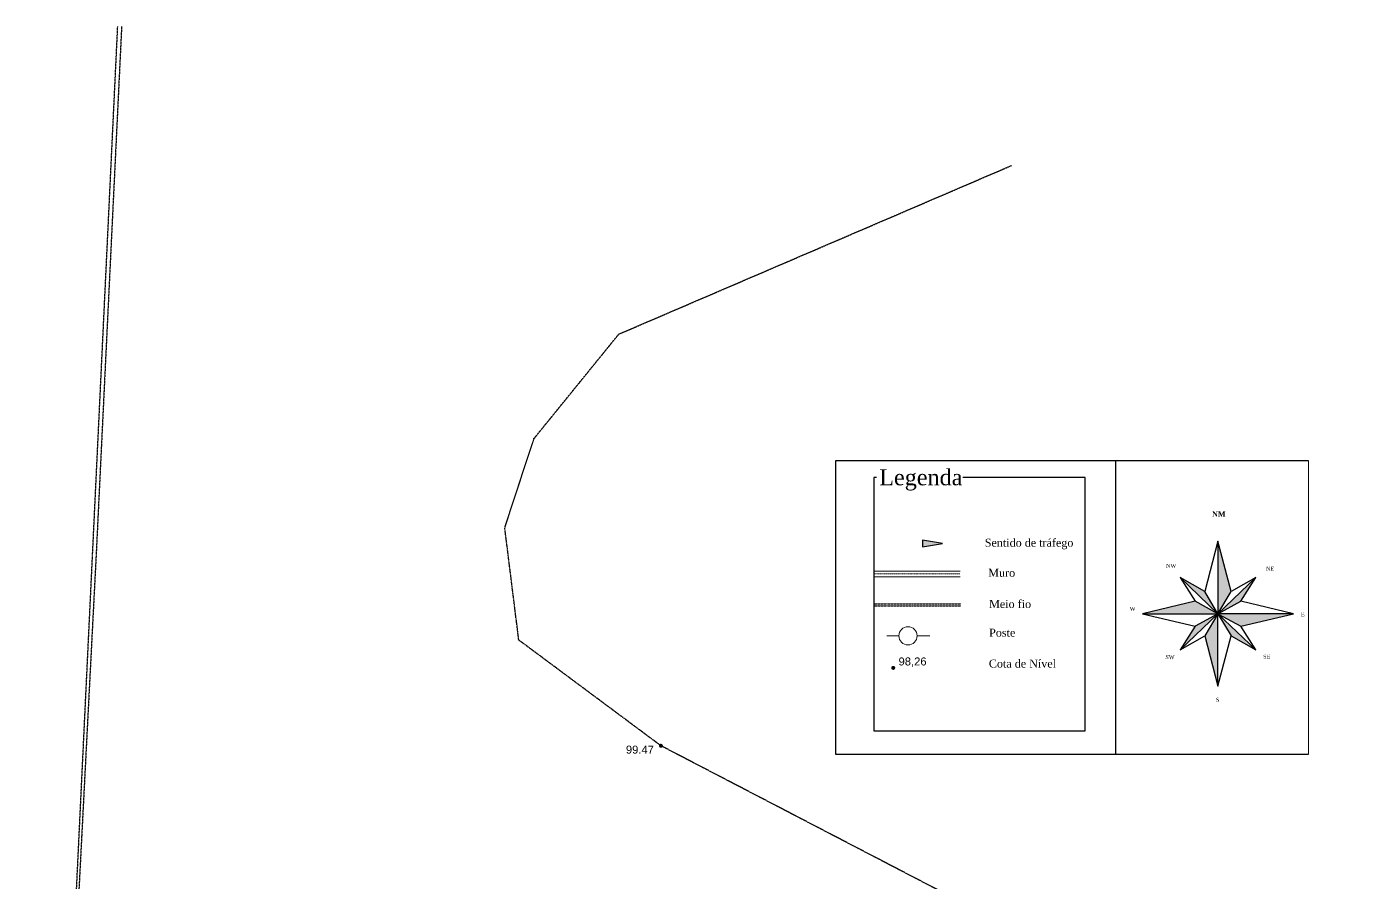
# Model space of a CAD drawing. Header units: centimetres. Extents: x -48696 to 156237, y -5617 to 29024.
# Drawn here: x -3146 to 162, y 4471 to 6608 of the extents above; entities that cross this region are included whole.
import ezdxf
from ezdxf.enums import TextEntityAlignment as Align

# ---------------------------------------------------------------- set-up
doc = ezdxf.new("R2010")
doc.units = ezdxf.units.CM
doc.linetypes.add('DASHDOT2', pattern=[0.5, 0.25, -0.125, 0, -0.125])
doc.linetypes.add('DASHED2', pattern=[0.375, 0.25, -0.125])
for name, color, linetype in [('01', 1, 'Continuous'), ('FOLHA', 7, 'Continuous'), ('MEIO_FIO', 7, 'Continuous'), ('NOMES', 7, 'Continuous')]:
    doc.layers.add(name, color=color, linetype=linetype)
for name, color, linetype, lineweight in [('COTAS', 7, 'Continuous', 0), ('LEGENDA', 7, 'Continuous', 0), ('MURO', 3, 'Continuous', 0), ('POSTE', 3, 'Continuous', 0)]:
    doc.layers.add(name, color=color, linetype=linetype, lineweight=lineweight)
doc.styles.add('PONTOS_DADOS', font='arial.ttf')
doc.styles.add('STYLE1', font='times.ttf')
doc.styles.add('STYLE136', font='timesbd.ttf')

msp = doc.modelspace()

# ---------------------------------------------------------------- hatches: boundary and pattern name
at = {"layer": 'FOLHA'}
for points in [[(-169.38168, 5323.27797), (-169.38168, 5142.11113), (-136.62763, 5197.24887)], [(-263.54956, 5232.69455), (-169.38168, 5142.11113), (-202.13573, 5197.24887)], [(-75.21379, 5232.69455), (-169.38168, 5142.11113), (-112.0621, 5173.61841)], [(-357.71745, 5142.11113), (-169.38168, 5142.11113), (-226.70126, 5173.61841)], [(-263.54956, 5051.52772), (-169.38168, 5142.11113), (-226.70126, 5110.60386)], [(-169.38168, 4960.9443), (-169.38168, 5142.11113), (-202.13573, 5086.9734)], [(18.95409, 5142.11113), (-169.38168, 5142.11113), (-112.0621, 5110.60386)], [(-75.21379, 5051.52772), (-169.38168, 5142.11113), (-136.62763, 5086.9734)]]:
    msp.add_hatch(color=1, dxfattribs=at).paths.add_polyline_path(points)
at = {"layer": 'NOMES'}
msp.add_hatch(color=7, dxfattribs=at).paths.add_polyline_path([(-907.34392, 5325.83103), (-907.37912, 5309.1644), (-857.36163, 5317.39211), (-857.36163, 5317.39211)], flags=0)

# ---------------------------------------------------------------- linework, layer by layer
at = {"color": 1}
for p, q in [((-1022.39802, 5482.54294), (-1029.00959, 5482.54294)), ((-1029.00959, 5482.54294), (-1029.00959, 4849.48821)), ((-501.22033, 5482.54294), (-806.69554, 5482.54294)), ((-501.22033, 4849.48821), (-501.22033, 5482.54294)), ((-1029.00959, 4849.48821), (-501.22033, 4849.48821))]:
    msp.add_line(p, q, dxfattribs=at)
at = {"layer": '01', "linetype": 'DASHED2'}
for points, elevation in [([(-3146.26302, 1449.26231), (-3125.26302, 1890.26231), (-3094.26302, 2615.26231), (-3082.26302, 2900.26231), (-3046.26302, 3759.26231), (-3023.26302, 4409.26231), (-2981.26302, 5286.26231), (-2918.30641, 6608.35105)], 9982), ([(-2908.58287, 6608.35105), (-2972.26302, 5289.26231), (-3017.26302, 4414.26231), (-3039.26302, 3761.26231), (-3073.26302, 2900.26231), (-3088.26302, 2622.26231), (-3117.26302, 1888.26231), (-3142.26302, 1442.26231)], 9866), ([(161.73698, 3874.26231), (-667.26302, 4347.26231), (-1561.26302, 4812.26231), (-1916.26302, 5076.26231), (-1951.26302, 5356.26231), (-1878.26302, 5579.26231), (-1666.26302, 5840.26231), (-685.26302, 6261.26231)], 9984)]:
    msp.add_lwpolyline(points, dxfattribs=dict(at, elevation=elevation))
at = {"layer": 'COTAS', "linetype": 'Continuous', "lineweight": 25}
for p, q in [((-1124.99074, 5523.48447), (-1124.99074, 4791.19263)), ((56.63939, 5523.48447), (-1124.99074, 5523.48447)), ((-425.49252, 5523.48447), (-425.49252, 4791.19263)), ((-1124.99074, 4791.19263), (56.63939, 4791.19262))]:
    msp.add_line(p, q, dxfattribs=at)
at = {"layer": 'COTAS'}
msp.add_line((56.63939, 5523.48447), (56.63939, 4791.19262), dxfattribs=at)
at = {"layer": 'COTAS', "color": 7, "const_width": 5}
msp.add_lwpolyline([(-983.25731, 5006.77567, 1), (-978.25731, 5006.77567, 1)], format="xyb", close=True, dxfattribs=at)
at = {"layer": 'COTAS', "color": 7, "const_width": 5, "elevation": 9984}
msp.add_lwpolyline([(-1563.76302, 4812.26231, 1), (-1558.76302, 4812.26231, 1)], format="xyb", close=True, dxfattribs=at)
at = {"layer": 'FOLHA', "color": 1}
for points in [[(-169.38168, 5323.27797), (-202.13573, 5197.24887)], [(-169.38168, 5142.11113), (-136.62763, 5197.24887), (-169.38168, 5323.27797), (-169.38168, 5142.11113)], [(-169.38168, 5142.11113), (-202.13573, 5197.24887), (-263.54956, 5232.69455), (-169.38168, 5142.11113)], [(-263.54956, 5232.69455), (-226.70126, 5173.61841)], [(-169.38168, 5142.11113), (-112.0621, 5173.61841), (-75.21379, 5232.69455), (-169.38168, 5142.11113)], [(-75.21379, 5232.69455), (-136.62763, 5197.24887)], [(-169.38168, 5142.11113), (-226.70126, 5173.61841), (-357.71745, 5142.11113), (-169.38168, 5142.11113)], [(18.95409, 5142.11113), (-112.0621, 5173.61841)], [(-357.71745, 5142.11113), (-226.70126, 5110.60386)], [(-169.38168, 5142.11113), (-226.70126, 5110.60386), (-263.54956, 5051.52772), (-169.38168, 5142.11113)], [(-169.38168, 5142.11113), (-202.13573, 5086.9734), (-169.38168, 4960.9443), (-169.38168, 5142.11113)], [(-169.38168, 5142.11113), (-112.0621, 5110.60386), (18.95409, 5142.11113), (-169.38168, 5142.11113)], [(-169.38168, 5142.11113), (-136.62763, 5086.9734), (-75.21379, 5051.52772), (-169.38168, 5142.11113)], [(-75.21379, 5051.52772), (-112.0621, 5110.60386)], [(-263.54956, 5051.52772), (-202.13573, 5086.9734)], [(-169.38168, 4960.9443), (-136.62763, 5086.9734)]]:
    msp.add_lwpolyline(points, dxfattribs=at)
at = {"layer": 'LEGENDA', "linetype": 'Continuous', "lineweight": 25}
msp.add_line((56.63939, 5523.48447), (-1124.99074, 5523.48447), dxfattribs=at)
at = {"layer": 'MEIO_FIO', "linetype": 'DASHED2'}
for points in [[(-1026.82597, 5166.59325), (-811.65348, 5166.59325)], [(-1026.82597, 5161.59325), (-811.65348, 5161.59325)]]:
    msp.add_lwpolyline(points, dxfattribs=at)
at = {"layer": 'MURO', "color": 3}
for points in [[(-1029.00959, 5248.48412), (-813.8371, 5248.48412)], [(-1029.00959, 5234.48412), (-813.8371, 5234.48412)]]:
    msp.add_lwpolyline(points, dxfattribs=at)
at = {"layer": 'MURO', "color": 1, "linetype": 'DASHDOT2'}
msp.add_lwpolyline([(-1029.00959, 5241.48412), (-813.8371, 5241.48412)], dxfattribs=at)
at = {"layer": 'NOMES', "color": 7}
msp.add_lwpolyline([(-907.34392, 5325.83103), (-907.37912, 5309.1644), (-857.36163, 5317.39211), (-857.36163, 5317.39211)], close=True, dxfattribs=at)
at = {"layer": 'POSTE', "color": 2}
msp.add_lwpolyline([(-921.14603, 5086.83621, 1), (-966.52633, 5086.83621, 1), (-921.14603, 5086.83621)], format="xyb", dxfattribs=at)
for points in [[(-966.52633, 5086.83621), (-997.13633, 5086.83621)], [(-921.03039, 5086.83621), (-889.07871, 5086.83621)]]:
    msp.add_lwpolyline(points, dxfattribs=at)

# ---------------------------------------------------------------- texts
at = {"layer": 'COTAS', "color": 7, "style": 'PONTOS_DADOS'}
msp.add_text('98,26', height=20, dxfattribs=at).set_placement((-897.51313, 5032.79442, -9825.97024), align=Align.TOP_RIGHT)
msp.add_text('99.47', height=20, dxfattribs=at).set_placement((-1613.67569, 4812.58609), align=Align.TOP_CENTER)
at = {"layer": 'FOLHA', "color": 1}
for s, height, style, p in [('NM', 13.25, 'STYLE136', (-150.39575, 5397.3917)), ('NW', 9.959641, 'STYLE1', (-273.80478, 5266.5223)), ('NE', 9.959641, 'STYLE1', (-29.12637, 5259.60881)), ('W', 9.95964, 'STYLE1', (-375.45214, 5159.11533)), ('E', 9.95964, 'STYLE1', (47.05096, 5145.77947)), ('SW', 9.959641, 'STYLE1', (-277.90687, 5038.68719)), ('SE', 9.959641, 'STYLE1', (-38.75204, 5040.04684)), ('S', 9.95964, 'STYLE1', (-166.01982, 4932.00796))]:
    msp.add_text(s, height=height, dxfattribs=dict(at, style=style)).set_placement(p, align=Align.TOP_RIGHT)
at = {"layer": 'NOMES', "color": 2, "style": 'STYLE1'}
msp.add_text('Legenda', height=40, dxfattribs=at).set_placement((-1015.78645, 5502.70823), align=Align.TOP_LEFT)
at = {"layer": 'NOMES', "color": 7, "style": 'STYLE1'}
for s, p in [('Sentido de tráfego', (-752.05994, 5329.3686)), ('Muro', (-743.3728, 5254.20991)), ('Meio fio', (-741.18918, 5176.28031)), ('Poste', (-741.18918, 5104.72986)), ('Cota de Nível', (-741.81414, 5027.47888, -9825.97024))]:
    msp.add_text(s, height=20, dxfattribs=at).set_placement(p, align=Align.TOP_LEFT)

doc.saveas('drawing.dxf')
